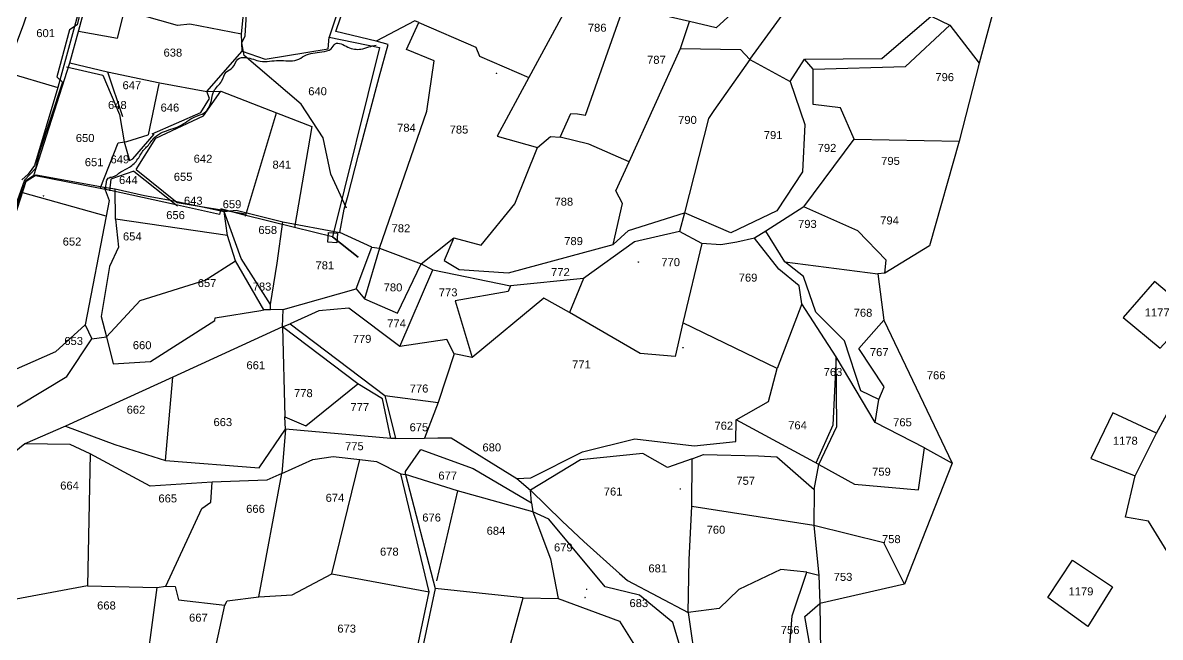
# Model space of a CAD drawing. Header units: inches. Extents: x 206944 to 214764, y 1611536 to 1620388.
# Drawn here: x 209710 to 212125, y 1613524 to 1614829 of the extents above; entities that cross this region are included whole.
import ezdxf
from ezdxf.enums import TextEntityAlignment as Align

# ---------------------------------------------------------------- set-up
doc = ezdxf.new("R2010")
doc.units = ezdxf.units.IN
doc.header["$LTSCALE"] = 15
doc.header["$MEASUREMENT"] = 0
for name, color, linetype in [('BLOCK', 72, 'Continuous'), ('PLOT', 7, 'Continuous'), ('PLOT NO', 7, 'Continuous'), ('ROAD', 1, 'Continuous'), ('STREAM', 4, 'Continuous'), ('VILLAGE BOUNDARY', 5, 'Continuous'), ('VILLAGE BOUNDARY STONES', 1, 'Continuous')]:
    doc.layers.add(name, color=color, linetype=linetype)
doc.styles.get("Standard").update_dxf_attribs({"font": 'arial.ttf'})

# ---------------------------------------------------------------- blocks, each defined once
blk = doc.blocks.new('CIRCLE-BOX')
for p, q in [((-0.5, 0), (0.5, 0)), ((0, 0.5), (0, -0.5))]:
    blk.add_line(p, q)
blk.add_circle((0, 0), 0.2)

msp = doc.modelspace()

# ---------------------------------------------------------------- linework, layer by layer
at = {"layer": 'PLOT'}
for points in [[(209669.3, 1615232.3), (209716.1, 1615208.7), (209740, 1615191.6), (209766, 1615178.3), (209778.2, 1615161.3), (209829.8, 1615108.9), (209835.2, 1615107.5), (209860.5, 1615116.6), (209857.6, 1615090.3), (209895.1, 1615078.3), (209900.3, 1615065.5), (209925.7, 1615060.6), (209904.5, 1615029.4), (209881.3, 1614985), (209869.7, 1614947.3), (209850.9, 1614926.8), (209834.5, 1614875.8), (209813.6, 1614798), (209784.6, 1614692.2), (209735.1, 1614525.9), (209721.6, 1614507.6), (209708.1, 1614495.8)], [(209984.8, 1614593.2), (210087.8, 1614638.4), (210106.2, 1614668.8), (210100.4, 1614683.6), (210175.7, 1614768.8), (210174.2, 1614805.2), (210180.2, 1614862.9), (210184.6, 1614957.4), (210175.8, 1615024.2), (210168.9, 1615036.8), (210131.8, 1615042.5)], [(212170.7, 1614850.1), (212094.1, 1614893.3), (211962.4, 1615022.7), (211792, 1614933), (211741.2, 1614743.8), (211698.5, 1614578.1), (211635.6, 1614355.6), (211540.7, 1614297.2), (211526, 1614295.7), (211538.6, 1614197.8), (211683.6, 1613893.3), (211582.2, 1613636.8), (211402.7, 1613595.6), (211405.2, 1613389.4)], [(209733.7, 1614504.9), (209809.8, 1614744.1), (209828.9, 1614813.5), (209845.4, 1614873.7), (209872.6, 1614940.5), (209898.6, 1614998.4)], [(209828.1, 1614811.3), (209911.2, 1614797), (209925.8, 1614855.7), (209945.5, 1614914.8), (209954.4, 1614955.1), (209919.4, 1614968), (209921.2, 1614990.6), (209913.3, 1614995.4), (209898.6, 1614998.4)], [(210997.6, 1614533.9), (211106.7, 1614774.5), (211125.9, 1614832.3), (210986.2, 1614864.3), (211023.2, 1614955.4), (211280, 1614908.6), (211182.3, 1614818.9), (211125.9, 1614832.3)], [(211254, 1614751.4), (211393.1, 1614943.1), (211291, 1614961.4), (211280, 1614908.6)], [(209678.7, 1614738.3), (209711.6, 1614825.2), (209719, 1614848.7), (209697.5, 1614874.2)], [(210551, 1614829.8), (210672.3, 1614777.8), (210679.5, 1614758.8), (210784.7, 1614713.3), (210717.3, 1614588.8), (210803, 1614564.6), (210830.6, 1614587.9), (210851.2, 1614586.2), (210873.5, 1614636.4), (210887.6, 1614635.7), (210904.7, 1614632.8), (210986.2, 1614864.3), (210875.3, 1614881), (210784.7, 1614713.3)], [(210174.2, 1614805.2), (210064.6, 1614826.1), (210038.8, 1614823.7), (209925.8, 1614855.7)], [(211388.1, 1614731), (211369.8, 1614752), (211534, 1614753.8), (211639, 1614843.1), (211678.4, 1614824)], [(210467.5, 1614350.4), (210568, 1614641.5), (210583.7, 1614748.6), (210524.7, 1614772.7), (210551, 1614829.8), (210542.7, 1614833.4), (210460.5, 1614790.1)], [(211475.7, 1614582.3), (211446.7, 1614648.7), (211388.3, 1614655.9), (211388.1, 1614731), (211584.4, 1614736.2), (211678.4, 1614824), (211741.2, 1614743.8)], [(210175.7, 1614768.8), (210224.9, 1614752.4), (210358.4, 1614774), (210360.6, 1614798.8)], [(211106.7, 1614774.5), (211234.3, 1614772.4), (211254, 1614751.4), (211177.4, 1614642.8), (211166.4, 1614626.3), (211115.3, 1614425.5)], [(211254, 1614751.4), (211339.5, 1614704.9), (211371, 1614612.9), (211365.8, 1614512.9), (211311.5, 1614429.7), (211213.5, 1614383.4), (211115.3, 1614425.5)], [(211339.5, 1614704.9), (211369.8, 1614752)], [(209674.3, 1614724.1), (209784.6, 1614692.2)], [(209802.8, 1614735.7), (209880.2, 1614718.1), (209915.5, 1614634.6), (209925.2, 1614576.4), (209936.6, 1614536.7), (209943.5, 1614540.6), (209988.7, 1614592.9)], [(209809.8, 1614744.1), (209889.8, 1614725), (209921.4, 1614630.2)], [(209889.8, 1614725), (210001.2, 1614701.8), (210100.4, 1614683.6)], [(209998.8, 1614699.7), (209976.3, 1614591.1)], [(209950.4, 1614517.9), (209992.3, 1614584.4), (210093.4, 1614631.9), (210130.4, 1614683.8)], [(210100.4, 1614683.6), (210130.4, 1614683.8), (210249, 1614637.7), (210323.4, 1614608.8), (210287.2, 1614394.1)], [(210182.7, 1614418.6), (210249, 1614637.7)], [(209874.3, 1614477), (209912.6, 1614574.5), (209930.6, 1614577.2), (209976.3, 1614591.1)], [(210963.8, 1614358.2), (210983.4, 1614445.5), (210969.6, 1614472.3), (210997.6, 1614533.9), (210911.7, 1614571.7), (210851.2, 1614586.2)], [(211368.9, 1614438), (211475.7, 1614582.3), (211698.5, 1614578.1)], [(210625.2, 1614372.1), (210683.1, 1614356.6), (210755.1, 1614444.6), (210803, 1614564.6)], [(209945.7, 1614514.1), (209896.9, 1614497.4), (209893.9, 1614472.2)], [(209945.7, 1614514.1), (210038.5, 1614440.5)], [(209950.4, 1614517.9), (210038, 1614447.4), (210183.2, 1614423.2)], [(209882.8, 1614480.3), (209893, 1614451.7), (209886.7, 1614418.8), (209710, 1614468.4)], [(210144.8, 1614377.4), (209906.5, 1614412.3), (209905.8, 1614476.3)], [(211540.7, 1614297.2), (211543.2, 1614324.8), (211483, 1614387.5), (211368.9, 1614438), (211288.2, 1614386.5)], [(209886.7, 1614418.8), (209842.3, 1614187.6), (209779.6, 1614130.3), (209665.3, 1614079.7)], [(209906.5, 1614412.3), (209912.9, 1614352.7), (209894.2, 1614311.4), (209876.6, 1614205), (209887.5, 1614161.8), (209958.9, 1614239.3), (210097.5, 1614282.5), (210161.6, 1614323.7)], [(210236.2, 1614230.5), (210173.7, 1614328.3), (210137.7, 1614428.5)], [(210236, 1614219.4), (210221.8, 1614219.5), (210161.6, 1614323.7), (210144.8, 1614377.4), (210137.7, 1614428.5)], [(210556, 1614317.1), (210625.2, 1614372.1), (210604.9, 1614324), (210636.3, 1614305.1), (210741.7, 1614298.2), (210963.8, 1614358.2), (210996, 1614388.2), (211115.3, 1614425.5), (211104.4, 1614386)], [(210261.7, 1614183), (210263.1, 1614220.3), (210236, 1614219.4), (210236.2, 1614230.5), (210250.4, 1614318.5), (210261.9, 1614406.6)], [(210417.9, 1614264.2), (210450.8, 1614352.4), (210383.5, 1614383.9)], [(211152, 1614360.2), (211104.4, 1614386), (211008.8, 1614364.2), (210901, 1614285.9), (210871, 1614213.7)], [(211527.5, 1614029.2), (211489.4, 1614047.3), (211454.7, 1614153.6), (211394.3, 1614214.5), (211367.7, 1614290.2), (211328.3, 1614321.2), (211288.2, 1614386.5), (211264.1, 1614371.9)], [(211364.5, 1614231.9), (211358.6, 1614270.2), (211315.8, 1614305.5), (211264.1, 1614371.9), (211226.1, 1614363.3), (211192.6, 1614357.9), (211152, 1614360.2), (211111.9, 1614192)], [(210450.8, 1614352.4), (210467.5, 1614350.4), (210435.6, 1614243)], [(210467.5, 1614350.4), (210556, 1614317.1)], [(210263.1, 1614220.3), (210417.9, 1614264.2), (210435.6, 1614243), (210505.6, 1614212.1), (210556, 1614317.1), (210580.6, 1614304.6)], [(211328.3, 1614321.2), (211526, 1614295.7)], [(210625.8, 1614126), (210610.6, 1614156.1), (210510.8, 1614141.5), (210580.6, 1614304.6), (210745.8, 1614270.2)], [(210901, 1614285.9), (210745.8, 1614270.2), (210740.6, 1614258.7), (210627.8, 1614238.6), (210664.4, 1614118)], [(212046.4, 1614203.1), (212125.4, 1614138.1), (212193.3, 1614212.1), (212113.2, 1614279.4), (212046.4, 1614203.1)], [(211390.4, 1613838), (211400.5, 1613891), (211224.8, 1613985.9), (211293.8, 1614025), (211311.9, 1614094.5), (211111.9, 1614192), (211095, 1614120.6), (211020.8, 1614126.3), (210871, 1614213.7), (210816.2, 1614244.2), (210664.4, 1614118), (210625.8, 1614126), (210591.8, 1614022.8), (210562.9, 1613946.9), (210591.5, 1613947.8), (210619.7, 1613947.4), (210759.3, 1613861), (210788.1, 1613836.1)], [(209887.5, 1614161.8), (209901.8, 1614105), (209980.9, 1614109.5), (210118, 1614196.8), (210118.1, 1614202.5), (210215.2, 1614217.8), (210221.8, 1614219.5)], [(210510.8, 1614141.5), (210402.3, 1614222.7), (210338.7, 1614217), (210277.8, 1614189.6), (210478.5, 1614037.7), (210591.8, 1614022.8)], [(211437.1, 1614119.9), (211364.5, 1614231.9), (211311.9, 1614094.5)], [(210501.2, 1613945.9), (210491.5, 1613945.8), (210473.5, 1614030), (210421.7, 1614062.5), (210261.7, 1614183), (210277.8, 1614189.6)], [(211519.9, 1613980), (211527.5, 1614029.2), (211539.5, 1614055.6), (211485.3, 1614137.3), (211538.6, 1614197.8)], [(210261.7, 1614183), (210028.3, 1614076.3), (209800.4, 1613971.9), (209714.2, 1613934.8), (209633.6, 1613869.3)], [(209842.3, 1614187.6), (209856.7, 1614158)], [(210261.7, 1614183), (210266.7, 1613992.3), (210311.2, 1613973.2), (210421.7, 1614062.5)], [(209651.3, 1613986.6), (209803.8, 1614078), (209856.7, 1614158), (209887.5, 1614161.8)], [(211400.5, 1613891), (211438.6, 1613971.3), (211437.1, 1614119.9), (211429.9, 1613974.2), (211393.9, 1613893.3)], [(211624.6, 1613926), (211519.9, 1613980), (211437.1, 1614119.9)], [(209800.4, 1613971.9), (209905.5, 1613933.4), (210013, 1613899.6), (210028.3, 1614076.3)], [(212494.4, 1613129.9), (212100.6, 1613770.6), (212051.7, 1613778.7), (212072.3, 1613866.8), (212117.6, 1613957.4), (212170.4, 1614055)], [(210478.5, 1614037.7), (210501.2, 1613945.9), (210562.9, 1613946.9)], [(212024.5, 1614000.9), (211977.9, 1613903.7), (212072.3, 1613866.8), (212117.6, 1613957.4), (212024.5, 1614000.9)], [(210013, 1613899.6), (210211.6, 1613883.6), (210267.7, 1613965.6), (210266.7, 1613992.3)], [(210759.3, 1613861), (210788.5, 1613862.3), (210898.7, 1613917.6), (211009.4, 1613945.6), (211135.4, 1613930.1), (211224.3, 1613939.6), (211224.8, 1613985.9)], [(210491.5, 1613945.8), (210267.7, 1613965.6), (210259.9, 1613871.6), (210325.9, 1613901.6), (210369.1, 1613907.6), (210425.9, 1613901.7), (210460.8, 1613897.5), (210512.4, 1613871.1)], [(210259.9, 1613871.6), (210228.3, 1613857.2), (210112.2, 1613853.5), (209980.5, 1613844.6), (209852.9, 1613913.6), (209810.8, 1613933.5), (209714.2, 1613934.8)], [(211400.5, 1613891), (211476.4, 1613848.7), (211612.3, 1613837.1), (211624.6, 1613926), (211683.6, 1613893.3)], [(209852.9, 1613913.6), (209847.6, 1613632.8), (209653.6, 1613596.7)], [(210211.5, 1613609.9), (210282.2, 1613613.8), (210365.9, 1613658.6), (210425.9, 1613901.7)], [(210523, 1613869.4), (210522.3, 1613875.8), (210554.9, 1613922.4), (210666.4, 1613882.1), (210790.2, 1613809.3), (210792.8, 1613790.3)], [(210790.2, 1613809.3), (210788.1, 1613836.1), (210855.3, 1613770.6), (210901.6, 1613727.2), (210977.2, 1613659.4), (210994.2, 1613644), (211122.8, 1613576.1), (211125.4, 1613688.8), (211131, 1613801.5), (211131.3, 1613903.1), (211078.8, 1613884.7), (211026.4, 1613914.1), (210894.6, 1613901), (210788.1, 1613836.1)], [(211131.3, 1613903.1), (211155.2, 1613912), (211272.6, 1613909.4), (211311, 1613907.1), (211390.4, 1613838), (211389.9, 1613761.1), (211131, 1613801.5)], [(209847.6, 1613632.8), (209994.9, 1613629.4), (210013.5, 1613632.1), (210090.2, 1613797), (210108.9, 1613811), (210112.2, 1613853.5)], [(210013.5, 1613632.1), (210033.8, 1613631.9), (210040.8, 1613603.5), (210138.7, 1613591.7), (210144.2, 1613601.4), (210211.5, 1613609.9), (210259.9, 1613871.6)], [(210544.7, 1613485.8), (210572.7, 1613620.4), (210512.4, 1613871.1), (210523, 1613869.4), (210585.8, 1613627.6), (210554.4, 1613480.4)], [(210633.2, 1613834.6), (210523, 1613869.4)], [(210792.8, 1613790.3), (210633.2, 1613834.6), (210588.4, 1613643.3)], [(211114.7, 1613475.1), (211090.5, 1613555.1), (211019.6, 1613613.1), (210946.7, 1613630.5), (210827, 1613774.5), (210792.8, 1613790.3), (210830.6, 1613690), (210846.9, 1613606)], [(211582.2, 1613636.8), (211538.4, 1613724.1), (211389.9, 1613761.1), (211400.1, 1613655.9), (211402.7, 1613595.6)], [(211939.2, 1613687.4), (212024.2, 1613630.8), (211971.7, 1613546.6), (211886.4, 1613608), (211939.2, 1613687.4)], [(210365.9, 1613658.6), (210572.7, 1613620.4)], [(211286.1, 1613262.4), (211326.5, 1613357.2), (211343.9, 1613569.1), (211375, 1613661.8), (211320, 1613667.6), (211230.3, 1613625.3), (211188.7, 1613585), (211122.8, 1613576.1), (211140.7, 1613452.8)], [(211375, 1613661.8), (211400.1, 1613655.9)], [(209994.9, 1613629.4), (209964.1, 1613401.3), (210026.7, 1613367.6), (210087.7, 1613357.2), (210138.7, 1613591.7)], [(210729.2, 1613448.6), (210772.3, 1613607.5), (210585.8, 1613627.6)], [(210772.3, 1613607.5), (210846.9, 1613606), (210976.9, 1613557.8), (211023.4, 1613483.9), (211114.7, 1613475.1), (211146.6, 1613379)], [(211326.5, 1613357.2), (211392.8, 1613442.3), (211370.8, 1613567.5), (211402.7, 1613595.6)]]:
    msp.add_lwpolyline(points, dxfattribs=at)
at = {"layer": 'ROAD'}
for points in [[(210397.4, 1614435.8), (210363.9, 1614508), (210347.5, 1614584.6), (210301.3, 1614656.3), (210179.8, 1614760), (210174.9, 1614787), (210182, 1614801.7), (210190.3, 1614941.5), (210188.4, 1614979.7), (209999.3, 1615013), (209933.7, 1615020.5), (209908.3, 1615028.4), (209936.4, 1615071.2)], [(209908.3, 1615028.4), (209873.6, 1614950.1), (209835.1, 1614867.1), (209825.3, 1614824.9), (209809.4, 1614814.5), (209782.5, 1614714.6), (209794.3, 1614703.3), (209743.6, 1614548.5), (209736.7, 1614519.8), (209713.7, 1614494.9), (209674.5, 1614385.1)]]:
    msp.add_lwpolyline(points, dxfattribs=at)
at = {"layer": 'STREAM'}
for points in [[(207424.8, 1613992), (207456.6, 1613987.9), (207508, 1614020.8), (207520, 1614027.6), (207527.5, 1614036.1), (207542.3, 1614039.4), (207565.7, 1614059.3), (207581, 1614068.3), (207612.5, 1614099.1), (207651.5, 1614124.8), (207672, 1614158.7), (207707.7, 1614248.7), (207745.8, 1614333.1), (207747.4, 1614378.6), (207756.9, 1614413.9), (207769.4, 1614451.9), (207792.3, 1614489), (207856, 1614549.5), (207928.7, 1614615.9), (208041.8, 1614639.3), (208146.9, 1614704.5), (208223.5, 1614760.4), (208291.8, 1614818.2), (208332, 1614859.1), (208354.7, 1614904.9), (208414.2, 1614908.4), (208454.5, 1614885.1), (208495.8, 1614899.4), (208523.6, 1614912.9), (208561.7, 1614927), (208584.4, 1614932.9), (208594.3, 1614942.2), (208594.5, 1614943.5), (208663.6, 1614970.9), (208682.5, 1614973.9), (208700.7, 1614980.7), (208741.5, 1614998), (208760.8, 1614993.9), (208774.6, 1615023.1), (208795.9, 1615048.1), (208821.8, 1615071), (208844.5, 1615088.8), (208858.9, 1615106.8), (208868.3, 1615124.9), (208889.7, 1615148.1), (208913, 1615149.8), (208919.6, 1615170.1), (208928, 1615181.8), (208938.4, 1615190.1), (208942.9, 1615198.6), (208947.8, 1615205.6), (208961.7, 1615203.3), (208980.7, 1615199.2), (208988.6, 1615207.9), (209015.6, 1615207.4), (209033.9, 1615217.2), (209063.3, 1615217.5), (209082.2, 1615223.7), (209106.6, 1615221.5), (209111.4, 1615224.5), (209139.4, 1615214.6), (209159.4, 1615210.7), (209169.5, 1615218.2), (209186.8, 1615207.1), (209202.3, 1615197.5), (209219.3, 1615191.1), (209228.9, 1615177.5), (209248.6, 1615164.4), (209259.2, 1615148.3), (209258.9, 1615130), (209271.5, 1615110.3), (209304, 1615080.9), (209314.9, 1615069), (209348, 1615039.8), (209365.4, 1615025.7), (209387, 1615019.7), (209398.3, 1615023.6), (209413.4, 1615038.2), (209435.3, 1615033.7), (209446.2, 1615037.1), (209467.7, 1615027.6), (209490.8, 1615026.5), (209527.8, 1615024.6), (209546.8, 1615030.7), (209563.9, 1615045.8), (209582, 1615059), (209592.3, 1615072.6), (209607.9, 1615079.3), (209630.7, 1615099.2), (209647.2, 1615104.8), (209664.5, 1615121), (209683.3, 1615129.3), (209696.1, 1615142.6), (209715.4, 1615154.6), (209729.4, 1615175.4), (209741.8, 1615190.2), (209757.1, 1615213.9), (209764.2, 1615238.5), (209775.7, 1615261.3), (209788.1, 1615284.3), (209799.6, 1615309.1), (209804.6, 1615336.1), (209805, 1615356.4), (209802.8, 1615371.1), (209789.1, 1615384.7), (209807.2, 1615411.1), (209820.8, 1615431.7), (209832.4, 1615450.6), (209838.8, 1615457.1), (209849.2, 1615471.7), (209855, 1615486.5), (209869.9, 1615508), (209865.7, 1615533.3), (209856.9, 1615548.7), (209854.6, 1615573.3), (209853.1, 1615598.6), (209853.6, 1615610.5), (209853.8, 1615621.8), (209852, 1615644.8), (209838.1, 1615662.7), (209824.5, 1615668.2), (209811.3, 1615680.1), (209795, 1615688.9)], [(209886.3, 1614474.6), (209887.4, 1614490.3), (209891, 1614499), (209901, 1614502.1), (209918.3, 1614512.5), (209936.2, 1614522.5), (209954.3, 1614540), (209967.8, 1614560.4), (209974.6, 1614567.3), (209990.3, 1614586.1), (210006.5, 1614596.7), (210042, 1614609.5), (210075.6, 1614629.8), (210095.2, 1614638.1), (210111.4, 1614668.9), (210115.4, 1614683.7), (210132.1, 1614705.5), (210142.2, 1614725), (210155.5, 1614734.4), (210166.6, 1614752.3), (210184, 1614755.6), (210214.3, 1614747.8), (210254, 1614749.3), (210292, 1614750.5), (210308.1, 1614759), (210345.2, 1614767.7), (210364.7, 1614774.2), (210373.6, 1614784.7), (210400.4, 1614777.7), (210428.1, 1614773.4), (210445, 1614778), (210460.7, 1614782)]]:
    msp.add_spline(points, degree=3, dxfattribs=at)
at = {"layer": 'VILLAGE BOUNDARY'}
for points in [[(209685.7, 1614395.9), (209717.2, 1614492.7), (209738.4, 1614506.3), (209882.8, 1614480.3), (209905.8, 1614476.3), (209968.2, 1614462.6), (210019.6, 1614453.2), (210072, 1614442.5), (210137.7, 1614428.5), (210162.9, 1614431.3), (210261.9, 1614406.6), (210383.5, 1614383.9), (210392.5, 1614433.3), (210400.6, 1614462.8), (210423.1, 1614548.8), (210466.7, 1614713.9), (210485.9, 1614782.9), (210460.5, 1614790.1), (210374.4, 1614810.7), (210432.4, 1614981.5)], [(210391.7, 1614893.7), (210360.6, 1614798.8), (210467.3, 1614777.1), (210367.6, 1614374.7), (210421.9, 1614331.2), (210367.6, 1614374.7), (210287.2, 1614394.1), (210177.7, 1614421), (210130.4, 1614434), (210127.3, 1614422), (210032.1, 1614443.5), (209896.2, 1614473.1), (209874.3, 1614477), (209733.7, 1614504.9), (209716.2, 1614493.7), (209679.8, 1614393.6)]]:
    msp.add_lwpolyline(points, dxfattribs=at)
at = {"layer": 'VILLAGE BOUNDARY STONES'}
msp.add_lwpolyline([(210359, 1614384.1), (210378.5, 1614382.6), (210376.9, 1614361.7), (210357.4, 1614363.2)], close=True, dxfattribs=at)

# ---------------------------------------------------------------- block references
at = {"layer": 'BLOCK'}
for p in [(210716, 1614722, 24), (209754, 1614462, 32), (211017, 1614321, 25), (211112, 1614139, 26), (211106, 1613839, 27), (210907, 1613626, 28), (210904, 1613608, 29)]:
    msp.add_blockref('CIRCLE-BOX', p, dxfattribs=at)

# ---------------------------------------------------------------- texts
at = {"layer": 'PLOT NO'}
for s, p in [('786', (210929.7, 1614818.9)), ('787', (211055.5, 1614750.7)), ('796', (211667.7, 1614713.9)), ('790', (211121.4, 1614623)), ('784', (210524.7, 1614606.4)), ('785', (210636.2, 1614602.5)), ('791', (211303.4, 1614590.8)), ('792', (211417.8, 1614563.5)), ('795', (211552.6, 1614535.9)), ('788', (210858.9, 1614449.3)), ('793', (211376.1, 1614402)), ('794', (211550.6, 1614409.4)), ('658', (210230.1, 1614389.2)), ('782', (210512.9, 1614392.7)), ('789', (210879.5, 1614365.5)), ('781', (210351.4, 1614314)), ('770', (211085.7, 1614320.7)), ('772', (210851.6, 1614299.7)), ('769', (211250.1, 1614287.9)), ('783', (210218, 1614268.9)), ('780', (210496.1, 1614267.1)), ('773', (210613.2, 1614256.6)), ('768', (211494.2, 1614213.2)), ('1177', (212118.9, 1614213.8)), ('774', (210503.6, 1614190.6)), ('779', (210430.4, 1614157.8)), ('767', (211528.7, 1614129.6)), ('771', (210896.2, 1614103.4)), ('763', (211430.5, 1614087.4)), ('766', (211649.6, 1614080.4)), ('776', (210551.4, 1614052.2)), ('777', (210425.5, 1614012.7)), ('675', (210551.1, 1613969.9)), ('762', (211198.6, 1613973.3)), ('764', (211355.2, 1613974.1)), ('765', (211578, 1613980.5)), ('1178', (212051.2, 1613941.3)), ('775', (210414, 1613929.7)), ('680', (210705.9, 1613927.1)), ('759', (211533.4, 1613875.5)), ('761', (210963.5, 1613833.4)), ('760', (211181.9, 1613752.2)), ('758', (211554.3, 1613732.2)), ('681', (211058.3, 1613670)), ('1179', (211957.1, 1613621.2))]:
    msp.add_text(s, height=17, dxfattribs=at).set_placement(p, align=Align.MIDDLE_CENTER)
for s, p in [('601', (209738.6, 1614798.9)), ('638', (210008.8, 1614757.5)), ('647', (209921.7, 1614688.2)), ('640', (210316.1, 1614675.4)), ('648', (209890.9, 1614646.1)), ('646', (210002.5, 1614640.7)), ('650', (209822.5, 1614576.1)), ('651', (209841.6, 1614524.7)), ('649', (209896.2, 1614530.7)), ('642', (210072.8, 1614532)), ('841', (210240.2, 1614519.5)), ('644', (209914.3, 1614486.7)), ('655', (210030.6, 1614493.6)), ('643', (210052.1, 1614442.7)), ('659', (210134.4, 1614435.4)), ('656', (210014.5, 1614412.2)), ('654', (209922.6, 1614366.9)), ('652', (209794.7, 1614356)), ('657', (210081.4, 1614267.9)), ('653', (209798.1, 1614144.8)), ('660', (209943.6, 1614135.8)), ('661', (210184.9, 1614093.2)), ('778', (210285.9, 1614033.9)), ('662', (209930.4, 1613998.7)), ('663', (210114.9, 1613972.4)), ('677', (210592.5, 1613858.7)), ('664', (209789.4, 1613837.5)), ('757', (211225.3, 1613847.7)), ('665', (209997.9, 1613810.2)), ('674', (210353, 1613811.5)), ('666', (210184.3, 1613788.1)), ('676', (210558.3, 1613769.6)), ('684', (210694.9, 1613741.5)), ('678', (210468.5, 1613697.1)), ('679', (210838, 1613706.1)), ('753', (211432, 1613643.5)), ('668', (209867.8, 1613582.7)), ('683', (210998.3, 1613587.8)), ('667', (210063.1, 1613556.9)), ('673', (210377.9, 1613533.6)), ('756', (211319.7, 1613530.7))]:
    msp.add_text(s, height=17, dxfattribs=at).set_placement(p)

doc.saveas('drawing.dxf')
